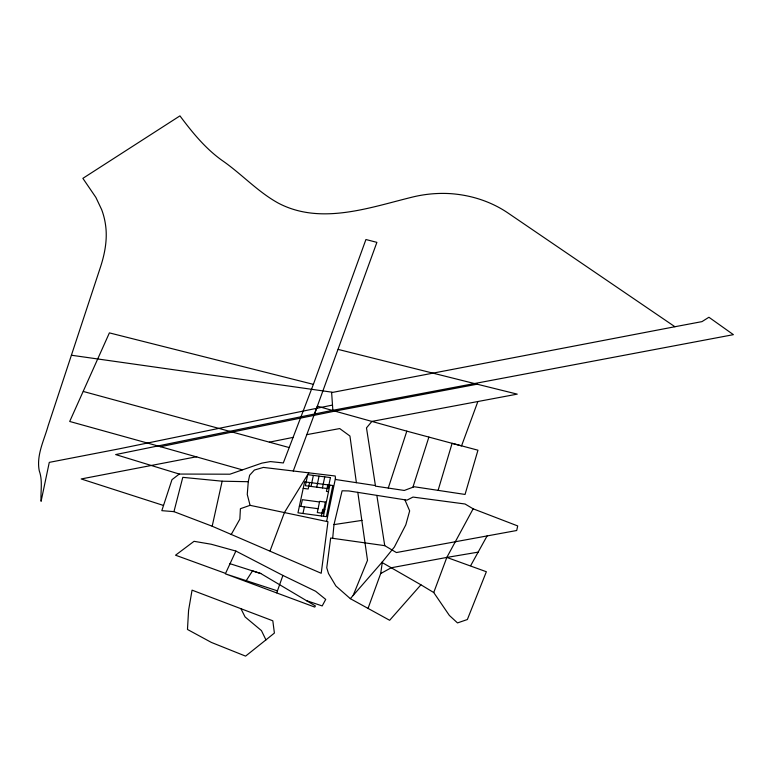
<?xml version="1.0" encoding="UTF-8"?>
<svg xmlns="http://www.w3.org/2000/svg" width="772" height="772" viewBox="0 0 772 772"><rect width="100%" height="100%" fill="white"/><g stroke="black" fill="none" stroke-linecap="round" stroke-linejoin="round"><path stroke-width="1.16" d="M375.414 485.569L335.598 479.508L335.202 475.996L263.387 467.417L254.393 470.042L249.636 475.243L248.275 481.709L247.262 494.466L250.07 505.332L327.975 521.747L321.21 573.278L212.184 526.224L173.951 511.643L161.821 510.659L171.973 479.682L179.268 474.056L229.921 474.201L261.891 463.123L270.403 461.579L283.314 462.949L313.384 384.36L365.928 239.523L376.89 242.36L314.001 415.384M332.674 538.306L333.987 524.603L342.112 490.789L348.799 490.944L406.989 500.14L412.991 497.072L465.043 504L473.139 508.806L517.703 525.935L516.709 530.509L396.393 552.549L384.745 545.659L330.667 538.026L326.749 567.767L328.496 573.528L335.878 585.967L350.343 598.676L389.648 620.283L420.923 584.809L433.739 592.539L449.352 615.419L457.497 622.917L467.359 619.53L486.36 571.734L446.824 557.423L391.201 567.777L380.673 573.567L368.003 608.51M380.673 573.567L382.381 561.862L350.343 598.676M326.614 521.457L335.453 478.225M321.355 515.966L322.735 509.327L324.809 509.607M327.791 484.845L326.431 491.397L328.505 491.667M323.439 516.256L329.856 485.115M322.426 487.923L324.732 476.845M316.723 487.18L319.048 476.121M302.981 513.486L304.39 506.866M309.572 482.481L308.182 489.004L303.203 488.358M311.029 486.437L313.374 475.388M300.926 506.403L302.363 499.687L319.502 501.964M212.184 526.224L222.143 481.197L248.275 481.709M173.951 511.643L182.79 477.347L222.143 481.197M276.733 592.838L282.909 575.429L235.885 551.054L211.238 544.241L194.042 541.317L175.534 555.203L225.559 573.393L235.885 551.054M438.091 490.384L452.102 443.321L477.955 450.201L465.053 494.447L414.207 486.746L404.267 490.461L375.501 486.148L366.488 427.881L371.911 421.406L517.24 394.135L474.211 383.481M412.904 487.238L428.894 437.077M388.268 488.058L406.825 431.152L461.55 445.878L477.858 401.565M293.263 471.026L317.388 406.188L334.874 411.119L477.115 384.205L338.213 349.427M433.739 592.539L446.824 557.423L473.139 508.806M270.065 550.861L284.453 512.492L308.781 472.918M353.151 595.453L367.501 560.318L357.812 492.314M334.874 411.119L160.518 446.689L69.702 421.464L109.392 332.886L313.384 384.36M470.679 565.644L487.074 535.98M231.195 534.562L239.851 519.141L240.401 508.709L250.07 505.332M245.776 581.326L252.512 570.894L260.782 573.528L315.401 605.952L314.744 607.072L225.356 573.837L277.322 590.821M265.935 639.882L274.398 633.069L272.815 620.794L192.054 590.146L188.58 610.362L187.471 629.46L211.364 642.42L245.583 656.123L265.935 639.882L261.447 630.608L245.081 616.934L240.941 608.703M332.491 405.068L119.409 448.793L49.283 462.37L41.09 501.308C40.443 491.204 42.885 480.869 39.266 470.833C36.188 455.229 44.062 440.416 48.134 425.797L100.543 266.861C104.394 254.992 106.922 242.505 106.082 229.979A106.912 85.316 -32.8 0 0 101.663 209.627L95.873 197.4L82.874 178.351L179.944 115.877C192.141 132.195 205.12 148.253 221.815 160.229C241.298 173.613 257.462 191.63 278.238 203.084C321.027 225.656 370.28 207.301 413.387 196.85A112.635 98.951 -12.9 0 1 450.52 193.647C470.688 195.036 490.538 201.309 507.378 212.59L674.921 326.73L701.97 321.625L708.918 317.253L733.4 334.662L332.278 410.395L115.655 454.573L179.268 474.056M196.754 456.725L81.195 478.958L163.519 505.467M269.37 442.153L293.042 437.406M332.857 410.27L331.632 392.581L674.921 326.73M306.909 434.626L339.709 428.566L349.938 436.026L356.394 482.703M446.824 557.423L478.138 552.144M333.987 524.603L362.058 520.376M331.632 392.581L332.037 392.186L71.41 355.236M299.382 506.2L318.103 508.7M83.357 391.481L289.153 447.548M157.922 445.975L242.273 469.83M332.278 410.395L406.825 431.152M229.902 563.666L260.782 573.528M306.445 600.626L322.194 605.933L325.716 599.4L315.632 591.255L282.909 575.429M420.923 584.809L381.928 562.421L394.376 547.03L405.811 524.835L409.662 510.89L404.875 499.802M376.861 495.46L384.745 545.659M332.79 485.501L326.411 516.651L297.973 512.811L304.602 481.844L332.79 485.501M325.379 502.08L323.053 513.332L317.302 512.56L319.637 501.317L325.379 502.08M330.426 477.578L328.139 488.666L305.355 485.694L307.71 474.664L330.426 477.578"/></g></svg>
